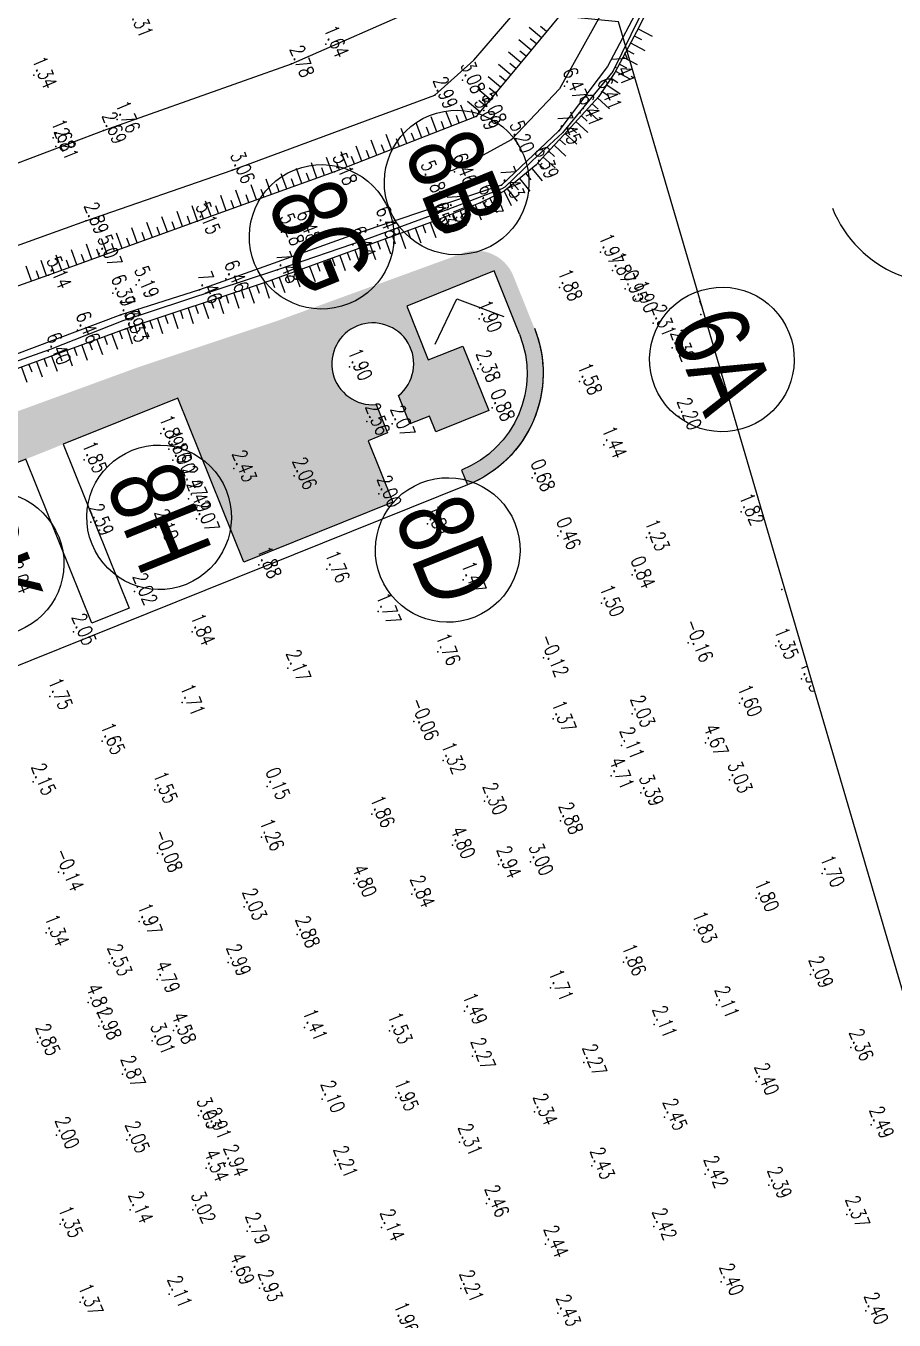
# Model space of a CAD drawing. Header units: millimetres. Extents: x 405522 to 410309, y 2303080 to 2310223.
# Drawn here: x 407373.1 to 407481.1, y 2306357.4 to 2306518.6 of the extents above; entities that cross this region are included whole.
import ezdxf
from ezdxf.enums import TextEntityAlignment as Align
from ezdxf.xclip import XClip

# ---------------------------------------------------------------- set-up
doc = ezdxf.new("R2010")
doc.units = ezdxf.units.MM
doc.header["$LTSCALE"] = 10
doc.header["$MEASUREMENT"] = 0
doc.header["$XCLIPFRAME"] = 0
doc.layers.get('0').update_dxf_attribs({"linetype": 'CONTINUOUS'})
doc.layers.get('Defpoints').update_dxf_attribs({"linetype": 'CONTINUOUS'})
for name, color, linetype in [('caodo', 7, 'CONTINUOUS'), ('co', 84, 'CONTINUOUS'), ('De', 5, 'CONTINUOUS'), ('DIM', 4, 'CONTINUOUS'), ('Hatch', 8, 'CONTINUOUS'), ('Line', 136, 'CONTINUOUS'), ('Other', 9, 'CONTINUOUS'), ('w', 8, 'CONTINUOUS')]:
    doc.layers.add(name, color=color, linetype=linetype)
doc.styles.add('1', font='VHAVAN_2.TTF')
doc.styles.add('Dien', font='simplex.shx', dxfattribs={"width": 0.75})
doc.styles.add('txt', font='romans.shx', dxfattribs={"height": 0.2})
doc.dimstyles.new('D6.7', dxfattribs={"dimscale": 6.7, "dimtxt": 1.5, "dimasz": 2, "dimexe": 1.5, "dimexo": 0.5, "dimgap": 1, "dimtad": 1, "dimdec": 0, "dimdsep": 46, "dimtxsty": 'Dien', "dimcen": 1, "dimclrd": 256, "dimclre": 256, "dimclrt": 7, "dimaunit": 1, "dimadec": 3, "dimazin": 0, "dimtfac": 1, "dimtdec": 0, "dimtmove": 1, "dimatfit": 0, "dimfxl": 1, "dimtolj": 1, "dimtzin": 0, "dimlwe": -1, "dimarcsym": 0})

# ---------------------------------------------------------------- blocks, each defined once
blk = doc.blocks.new('*D6')
at = {"layer": 'Defpoints', "color": 0, "linetype": 'Continuous'}
for p in [(408519.4833505661, 2306591.769921404), (407115.9648304658, 2305987.299088136), (407150.70168588, 2305900.970934093)]:
    blk.add_point(p, dxfattribs=at)
at = {"layer": 'DIM', "linetype": 'Continuous'}
for p, q in [((408520.7338872618, 2306588.662083253), (408571.7275641989, 2306461.932419749)), ((407117.2153671616, 2305984.191249985), (407154.4532959671, 2305891.64741964))]:
    blk.add_line(p, q, dxfattribs=at)
at = {"layer": 'DIM', "linetype": 'Continuous', "lineweight": -2}
blk.add_line((408555.5446015078, 2306466.253787419), (407163.1330384839, 2305905.973080876), dxfattribs=at)
at = {"layer": 'DIM', "linetype": 'Continuous'}
for points in [[(408554.7109103773, 2306468.32567952), (408556.3782926383, 2306464.181895318), (408567.9759541118, 2306471.255934202)], [(407162.2993473534, 2305908.044972977), (407163.9667296144, 2305903.901188775), (407150.70168588, 2305900.970934093)]]:
    blk.add_solid(points, dxfattribs=at)
at = {"layer": 'DIM', "color": 7, "linetype": 'Continuous', "insert": (407854.9619415608, 2306196.990867676), "char_height": 10.05, "attachment_point": 5, "rotation": 21.918943909939344, "style": 'Dien'}
blk.add_mtext('\\A1;1528', dxfattribs=at)
blk = doc.blocks.new('kh_truc_thep')
at = {"color": 6}
blk.add_circle((0, -3), 3.000000000001425, dxfattribs=at)
at = {"color": 7, "style": '1', "width": 0.8}
blk.add_attdef('KH_TRUC', text='', height=3.000000000001425, dxfattribs=at).set_placement((0, -3), align=Align.MIDDLE)
blk = doc.blocks.new('20')
at = {"layer": 'caodo', "color": 8, "linetype": 'Continuous'}
for p in [(-197.179999999993, -792.1599999996834, -0.6799999999999997), (-159.8499999999767, -792.5600000000559, 4.07), (-233.5, -796.0200000000186, -0.9799999999999998), (-201.4400000000023, -794.6299999998882, 0.4600000000000004), (-161.4499999999534, -795.6000000000931, 5.09), (-180.1499999999651, -796.6499999999069, 0.7600000000000002), (-167.4699999999721, -797.4199999999255, 4.15), (-183.609999999986, -798.5400000000373, 0.6700000000000004), (-163.1599999999744, -798.679999999702, 4.09), (-177.5099999999511, -800.4499999997206, 2.76), (-165.4899999999907, -800.7099999999627, 4.09), (-223.1300000000047, -801.5499999998137, -0.5599999999999998), (-178.4699999999721, -801.1999999997206, 2.77), (-231.109999999986, -803.8300000000745, -0.6999999999999997), (-224.820000000007, -802.929999999702, 0.3700000000000001), (-174.0499999999884, -804.0400000000373, 2.88), (-168.179999999993, -802.9899999997579, 5.130000000000001), (-230.789999999979, -804.9099999996834, 0.4900000000000002), (-171.0099999999511, -807.25, 4.07), (-208.820000000007, -807.8500000000931, 0.7400000000000002), (-196.0999999999767, -808.0699999998324, 2.86), (-185.1199999999953, -808.9899999997579, 2.86), (-181.1599999999744, -808.0699999998324, 4.140000000000001), (-175.289999999979, -809.7199999997392, 5.109999999999999), (-177.9400000000023, -811.929999999702, 4.050000000000001), (-184.5099999999511, -812.8300000000745, 5.130000000000001), (-181.9599999999627, -812.7700000000186, 4.870000000000001), (-227.039999999979, -814.1699999999255, 0.5700000000000003), (-213.1199999999953, -814.1999999997206, 2.830000000000001), (-200.5999999999767, -815.1699999999255, 4.16), (-190.7299999999814, -814.679999999702, 4.16), (-183.570000000007, -814.1599999996834, 4.01), (-202.6999999999534, -815.5800000000745, 2.96), (-225.3699999999953, -818.2399999997579, 2.75), (-193.8099999999977, -817.179999999702, 4.120000000000001), (-162.9699999999721, -818.0699999998324, -0.3499999999999999), (-203.1599999999744, -820.2900000000373, 5.16), (-231.679999999993, -820.9399999999441, 2.82), (-209.5999999999767, -821.3999999999069, 4.140000000000001), (-161.4599999999627, -820.3599999998696, -0.4499999999999997), (-223.679999999993, -823.1899999999441, 4.07), (-220.7699999999604, -822.1399999996647, 2.870000000000001), (-212.9099999999744, -822.7799999997951, 5.140000000000001), (-168.0599999999977, -822.4799999999814, -0.4399999999999997), (-159.9099999999744, -822.6499999999069, -1.37), (-158.6199999999953, -823.929999999702, -0.4199999999999997), (-222.6999999999534, -825.8999999999069, 5.07), (-178.0799999999581, -826.3699999996461, -0.4199999999999997), (-150.4699999999721, -825.8500000000931, -0.0299999999999998), (-228.0799999999581, -827.7900000000373, 4.140000000000001), (-222.039999999979, -827.6399999996647, 4.01), (-156.4099999999744, -826.9099999996834, -0.009999999999999787), (-154.0599999999977, -830), (-231.7199999999721, -830.4099999996834, 4.08), (-194.1999999999534, -832.3699999996461, -0.4199999999999997), (-178.2599999999511, -832.589999999851, 0.06000000000000005), (-165.5899999999674, -834.1699999999255, -0.7399999999999998), (-176.4599999999627, -837.4499999997206, -1.44), (-192.039999999979, -839.179999999702, 0.2400000000000002), (-188.9099999999744, -839.4599999999627, -0.25), (-153.2299999999814, -838.5299999997951, -0.1199999999999997), (-217.6900000000023, -840.6599999996834, -0.4299999999999997), (-216.6999999999534, -842.6099999998696, -0.4599999999999997), (-162.570000000007, -842.0600000000559, -0.8799999999999999), (-227.25, -843.929999999702, -0.4699999999999998), (-216.1900000000023, -844, -0.4199999999999997), (-208.6199999999953, -845.0400000000373, 0.1100000000000003), (-201.0999999999767, -845.929999999702, -0.2599999999999998), (-214.8099999999977, -846.9599999999627, 0.1500000000000004), (-171.4699999999721, -846.1999999997206, -1.64), (-214.2699999999604, -848.8100000000559, 0.1700000000000004), (-190.5799999999581, -848.179999999702, -0.3199999999999998), (-145.4699999999721, -850.3999999999069, -0.4999999999999998), (-226.4199999999837, -851.7099999999627, 0.27), (-218.3099999999977, -852.3599999998696, -0.2199999999999998), (-213.2599999999511, -851.2799999997951, -0.25), (-184.4899999999907, -851.9099999996834, -0.5099999999999998), (-168.2699999999604, -853.4199999999255, -1.86), (-157.2399999999907, -853.6299999998882, -1.09), (-205.5, -857.0299999997951, -0.4399999999999997), (-197.0299999999697, -857.5600000000559, -0.5599999999999998), (-180.070000000007, -858.8899999996647, -0.8499999999999999), (-159.0199999999604, -858.2799999997951, -1.48), (-220.9799999999814, -860.3300000000745, -0.2999999999999998), (-140.4099999999744, -860.089999999851, -2.47), (-162.8499999999767, -861.7799999997951, -0.8199999999999998), (-190.6599999999744, -862.8100000000559, -0.5499999999999998), (-228.570000000007, -865.3799999998882, -0.27), (-213.789999999979, -865.3799999998882, -0.4799999999999998), (-152.0499999999884, -866.7399999997579, -2.48), (-183.2299999999814, -867.8500000000931, -0.5599999999999998), (-170.0799999999581, -868.6000000000931, -2.44), (-141.1300000000047, -867.1199999996461, -0.9699999999999998), (-201.8899999999558, -869.8899999996647, -0.1499999999999999), (-137.9499999999534, -871.2099999999627, -0.3699999999999999), (-231.5199999999604, -873.3999999999069, -0.5699999999999998), (-215.0599999999977, -874.1399999996647, -0.6099999999999999), (-145.6900000000023, -874.2299999999814, -0.7199999999999998), (-186.1999999999534, -876.5099999997765, -2.38), (-168.859999999986, -876.1999999997206, -0.9499999999999997), (-159.039999999979, -875.5699999998324, -0.2899999999999996), (-224.9899999999907, -878.9699999997392, -0.6699999999999997), (-160.3699999999953, -879.5299999997951, -0.21), (-149.9099999999744, -879.1699999999255, 2.35), (-182.570000000007, -881.3799999998882, -0.9999999999999998), (-233.609999999986, -884.0299999997951, -0.1699999999999999), (-204.4499999999534, -884.6000000000931, -2.17), (-161.6499999999651, -883.2900000000373, 2.39), (-146.9199999999837, -883.7799999997951, 0.7100000000000004), (-218.4499999999534, -885.0499999998137, -0.7699999999999998), (-157.9499999999534, -885.3999999999069, 1.07), (-177.4199999999837, -886.4599999999627, -0.01999999999999957), (-191.4199999999837, -888.0499999998137, -0.4599999999999997), (-167.9699999999721, -888.8899999996647, 0.56), (-205.179999999993, -890.929999999702, -1.06), (-181.3999999999651, -891.9099999996834, 2.48), (-218.1300000000047, -892.9099999996834, -2.4), (-175.6900000000023, -894.3500000000931, 0.6200000000000001), (-171.679999999993, -894.0099999997765, 0.6800000000000002), (-230.4400000000023, -895.2900000000373, -2.46), (-135.3999999999651, -895.4699999997392, -0.6199999999999999), (-193.6599999999744, -896.6899999999441, 2.48), (-186.4599999999627, -898.0099999997765, 0.52), (-143.5799999999581, -898.5099999997765, -0.5199999999999998), (-207.3499999999767, -899.6000000000931, -0.2899999999999996), (-220.3800000000047, -901.4499999997206, -0.3499999999999999), (-151.320000000007, -902.4699999997392, -0.4899999999999998), (-231.9599999999627, -902.8500000000931, -0.9799999999999998), (-200.7299999999814, -903.0400000000373, 0.56), (-224.1399999999558, -906.5600000000559, 0.2100000000000004), (-209.3299999999581, -906.5400000000373, 0.6700000000000004), (-160.109999999986, -906.5, -0.4599999999999997), (-218.1599999999744, -908.6599999996834, 2.47), (-136.8399999999674, -908.0299999997951, -0.23), (-169.1999999999534, -909.679999999702, -0.6099999999999999), (-226.7599999999511, -911.5200000000186, 2.490000000000001), (-148.539999999979, -911.7900000000373, -0.21), (-179.9199999999837, -912.589999999851, -0.8299999999999998), (-225.4199999999837, -914.4799999999814, 0.6600000000000001), (-216.1300000000047, -915.0200000000186, 2.26), (-214.0299999999697, -914.839999999851, 0.7600000000000002), (-199.820000000007, -914.6099999998696, -0.9099999999999999), (-189.2399999999907, -915.0299999997951, -0.7899999999999998), (-156.2999999999884, -914.2399999997579, -0.21), (-233.070000000007, -916.4699999997392, 0.5300000000000002), (-218.7699999999604, -916.3100000000559, 0.6900000000000004), (-178.9199999999837, -918.2199999997392, -0.04999999999999982), (-131.8099999999977, -917.1000000000931, 0.04000000000000004), (-165.0299999999697, -919, -0.04999999999999982), (-222.4899999999907, -920.429999999702, 0.5500000000000003), (-143.5899999999674, -921.3500000000931, 0.08000000000000007), (-188.4400000000023, -923.3599999998696, -0.3699999999999999), (-197.609999999986, -923.5400000000373, -0.2199999999999998), (-213.0299999999697, -925.589999999851, 0.7100000000000004), (-171.179999999993, -925.1399999996647, 0.02000000000000002), (-155, -925.7799999997951, 0.1300000000000003), (-230.6699999999837, -928.0499999998137, -0.3199999999999998), (-211.7699999999604, -926.9099999996834, 0.5900000000000003), (-129.2999999999884, -926.7599999997765, 0.1700000000000004), (-221.9400000000023, -928.6000000000931, -0.27), (-180.5099999999511, -928.9099999996834, -0.009999999999999787), (-209.6999999999534, -931.5099999997765, 0.6200000000000001), (-212.0799999999581, -932.1399999996647, 2.22), (-196.0199999999604, -931.6699999999255, -0.1099999999999999), (-164.070000000007, -931.8699999996461, 0.1100000000000003), (-149.929999999993, -932.9099999996834, 0.1000000000000001), (-142.0099999999511, -934.2599999997765, 0.07000000000000028), (-221.5199999999604, -937.3300000000745, -0.1799999999999997), (-213.7299999999814, -937.339999999851, 0.7000000000000002), (-177.179999999993, -936.5499999998137, 0.1400000000000001), (-132.2999999999884, -937.8999999999069, 0.05000000000000027), (-230.25, -939.1399999996647, -0.9699999999999998), (-190.2199999999721, -939.5499999998137, -0.1799999999999997), (-156.3299999999581, -939.4099999996834, 0.1000000000000001), (-206.9699999999721, -939.9799999999814, 0.4700000000000002), (-169.8299999999581, -941.589999999851, 0.1200000000000001), (-208.8899999999558, -945, 2.370000000000001), (-205.4099999999744, -947.1000000000931, 0.6100000000000003), (-180.3399999999674, -947.1399999996647, -0.1099999999999999), (-147.9599999999627, -946.2999999998137, 0.08000000000000007), (-227.7599999999511, -948.8199999998324, -0.9499999999999997), (-216.6699999999837, -947.8500000000931, -0.21), (-168.289999999979, -950.1899999999441, 0.1100000000000003), (-129.9599999999627, -949.9199999999255, 0.08000000000000007)]:
    blk.add_point(p, dxfattribs=at)
at = {"layer": 'caodo', "color": 8, "linetype": 'Continuous', "style": 'txt', "width": 0.75}
for s, p in [('1.31', (-221.0299999999697, -789.679999999702, -1.01)), ('6.45', (-159.609999999986, -790.6299999998882, 4.130000000000001)), ('1.64', (-196.679999999993, -792.1599999996834, -0.6799999999999997)), ('6.39', (-159.3489999999874, -792.5600000000559, 4.07)), ('2.78', (-200.9400000000023, -794.6299999998882, 0.4600000000000004)), ('1.34', (-233, -796.0200000000186, -0.9799999999999998)), ('3.08', (-179.6499999999651, -796.6499999999069, 0.7600000000000002)), ('7.41', (-160.9499999999534, -795.6000000000931, 5.09)), ('6.47', (-166.9699999999721, -797.4199999999255, 4.15)), ('2.99', (-183.109999999986, -798.5400000000373, 0.6700000000000004)), ('6.41', (-162.6599999999744, -798.679999999702, 4.09)), ('5.09', (-177.9699999999721, -801.1999999997206, 2.77)), ('5.08', (-177.0099999999511, -800.4499999997206, 2.76)), ('6.41', (-164.9899999999907, -800.7099999999627, 4.09)), ('2.69', (-224.320000000007, -802.929999999702, 0.3700000000000001)), ('1.76', (-222.6300000000047, -801.5499999998137, -0.5599999999999998)), ('7.45', (-167.679999999993, -802.9899999997579, 5.130000000000001)), ('1.62', (-230.609999999986, -803.8300000000745, -0.6999999999999997)), ('5.20', (-173.5499999999884, -804.0400000000373, 2.88)), ('2.81', (-230.289999999979, -804.9099999996834, 0.4900000000000002)), ('3.06', (-208.3189999999595, -807.8500000000931, 0.7400000000000002)), ('5.18', (-195.5999999999767, -808.0699999998324, 2.86)), ('6.39', (-170.5089999999618, -807.25, 4.07)), ('5.18', (-184.6199999999953, -808.9899999997579, 2.86)), ('6.46', (-180.6599999999744, -808.0699999998324, 4.140000000000001)), ('7.43', (-174.789999999979, -809.7199999997392, 5.109999999999999)), ('7.45', (-184.0099999999511, -812.8300000000745, 5.130000000000001)), ('7.19', (-181.4599999999627, -812.7700000000186, 4.870000000000001)), ('6.37', (-177.4389999999548, -811.929999999702, 4.050000000000001)), ('2.89', (-226.539999999979, -814.1699999999255, 0.5700000000000003)), ('5.15', (-212.6199999999953, -814.1999999997206, 2.830000000000001)), ('6.33', (-183.070000000007, -814.1599999996834, 4.01)), ('5.28', (-202.1999999999534, -815.5800000000745, 2.96)), ('6.48', (-200.0999999999767, -815.1699999999255, 4.16)), ('6.48', (-190.2299999999814, -814.679999999702, 4.16)), ('6.44', (-193.3099999999977, -817.179999999702, 4.120000000000001)), ('5.07', (-224.8699999999953, -818.2399999997579, 2.75)), ('1.97', (-162.4699999999721, -818.0699999998324, -0.3499999999999999)), ('5.14', (-231.179999999993, -820.9399999999441, 2.82)), ('7.48', (-202.6599999999744, -820.2900000000373, 5.16)), ('1.87', (-160.9599999999627, -820.3599999998696, -0.4499999999999997)), ('5.19', (-220.2699999999604, -822.1399999996647, 2.870000000000001)), ('6.46', (-209.0999999999767, -821.3999999999069, 4.140000000000001)), ('6.39', (-223.1790000000037, -823.1899999999441, 4.07)), ('7.46', (-212.4099999999744, -822.7799999997951, 5.140000000000001)), ('1.88', (-167.5599999999977, -822.4799999999814, -0.4399999999999997)), ('0.95', (-159.4099999999744, -822.6499999999069, -1.37)), ('1.90', (-158.1199999999953, -823.929999999702, -0.4199999999999997)), ('7.39', (-222.1999999999534, -825.8999999999069, 5.07)), ('1.90', (-177.5799999999581, -826.3699999996461, -0.4199999999999997)), ('2.31', (-155.9099999999744, -826.9099999996834, -0.009999999999999787)), ('2.29', (-149.9699999999721, -825.8500000000931, -0.0299999999999998)), ('6.46', (-227.5799999999581, -827.7900000000373, 4.140000000000001)), ('6.33', (-221.539999999979, -827.6399999996647, 4.01)), ('6.40', (-231.2199999999721, -830.4099999996834, 4.08)), ('2.32', (-153.5599999999977, -830)), ('1.90', (-193.6999999999534, -832.3699999996461, -0.4199999999999997)), ('2.38', (-177.7599999999511, -832.589999999851, 0.06000000000000005)), ('1.58', (-165.0899999999674, -834.1699999999255, -0.7399999999999998)), ('0.88', (-175.9599999999627, -837.4499999997206, -1.44)), ('2.20', (-152.7299999999814, -838.5299999997951, -0.1199999999999997)), ('2.56', (-191.539999999979, -839.179999999702, 0.2400000000000002)), ('2.07', (-188.4099999999744, -839.4599999999627, -0.25)), ('1.89', (-217.1900000000023, -840.6599999996834, -0.4299999999999997)), ('1.86', (-216.1999999999534, -842.6099999998696, -0.4599999999999997)), ('1.44', (-162.070000000007, -842.0600000000559, -0.8799999999999999)), ('1.85', (-226.75, -843.929999999702, -0.4699999999999998)), ('1.90', (-215.6900000000023, -844, -0.4199999999999997)), ('2.43', (-208.1199999999953, -845.0400000000373, 0.1100000000000003)), ('2.06', (-200.5999999999767, -845.929999999702, -0.2599999999999998)), ('0.68', (-170.9699999999721, -846.1999999997206, -1.64)), ('2.47', (-214.3099999999977, -846.9599999999627, 0.1500000000000004)), ('2.00', (-190.0799999999581, -848.179999999702, -0.3199999999999998)), ('2.49', (-213.7699999999604, -848.8100000000559, 0.1700000000000004)), ('2.07', (-212.7599999999511, -851.2799999997951, -0.25)), ('1.82', (-144.9699999999721, -850.3999999999069, -0.4999999999999998)), ('2.59', (-225.9199999999837, -851.7099999999627, 0.27)), ('2.10', (-217.8099999999977, -852.3599999998696, -0.2199999999999998)), ('1.81', (-183.9899999999907, -851.9099999996834, -0.5099999999999998)), ('0.46', (-167.7699999999604, -853.4199999999255, -1.86)), ('1.23', (-156.7399999999907, -853.6299999998882, -1.09)), ('1.88', (-205, -857.0299999997951, -0.4399999999999997)), ('1.76', (-196.5299999999697, -857.5600000000559, -0.5599999999999998)), ('2.04', (-236.0099999999511, -858.8999999999069, -0.2799999999999998)), ('1.47', (-179.570000000007, -858.8899999996647, -0.8499999999999999)), ('0.84', (-158.5199999999604, -858.2799999997951, -1.48)), ('2.02', (-220.4799999999814, -860.3300000000745, -0.2999999999999998)), ('-0.15', (-139.9099999999744, -860.089999999851, -2.47)), ('1.50', (-162.3499999999767, -861.7799999997951, -0.8199999999999998)), ('1.77', (-190.1599999999744, -862.8100000000559, -0.5499999999999998)), ('2.05', (-228.070000000007, -865.3799999998882, -0.27)), ('1.84', (-213.289999999979, -865.3799999998882, -0.4799999999999998)), ('-0.16', (-151.5499999999884, -866.7399999997579, -2.48)), ('1.35', (-140.6300000000047, -867.1199999996461, -0.9699999999999998)), ('1.76', (-182.7299999999814, -867.8500000000931, -0.5599999999999998)), ('-0.12', (-169.5799999999581, -868.6000000000931, -2.44)), ('2.17', (-201.3899999999558, -869.8899999996647, -0.1499999999999999)), ('1.95', (-137.4499999999534, -871.2099999999627, -0.3699999999999999)), ('1.75', (-231.0199999999604, -873.3999999999069, -0.5699999999999998)), ('1.71', (-214.5599999999977, -874.1399999996647, -0.6099999999999999)), ('2.03', (-158.539999999979, -875.5699999998324, -0.2899999999999996)), ('1.60', (-145.1900000000023, -874.2299999999814, -0.7199999999999998)), ('-0.06', (-185.6999999999534, -876.5099999997765, -2.38)), ('1.37', (-168.359999999986, -876.1999999997206, -0.9499999999999997)), ('1.65', (-224.4899999999907, -878.9699999997392, -0.6699999999999997)), ('2.11', (-159.8699999999953, -879.5299999997951, -0.21)), ('4.67', (-149.4099999999744, -879.1699999999255, 2.35)), ('1.32', (-182.070000000007, -881.3799999998882, -0.9999999999999998)), ('4.71', (-161.1499999999651, -883.2900000000373, 2.39)), ('3.03', (-146.4199999999837, -883.7799999997951, 0.7100000000000004)), ('2.15', (-233.109999999986, -884.0299999997951, -0.1699999999999999)), ('1.55', (-217.9499999999534, -885.0499999998137, -0.7699999999999998)), ('0.15', (-203.9499999999534, -884.6000000000931, -2.17)), ('3.39', (-157.4499999999534, -885.3999999999069, 1.07)), ('2.30', (-176.9199999999837, -886.4599999999627, -0.01999999999999957)), ('1.86', (-190.9199999999837, -888.0499999998137, -0.4599999999999997)), ('2.88', (-167.4699999999721, -888.8899999996647, 0.56)), ('1.26', (-204.679999999993, -890.929999999702, -1.06)), ('-0.08', (-217.6300000000047, -892.9099999996834, -2.4)), ('4.80', (-180.8999999999651, -891.9099999996834, 2.48)), ('-0.14', (-229.9400000000023, -895.2900000000373, -2.46)), ('2.94', (-175.1900000000023, -894.3500000000931, 0.6200000000000001)), ('3.00', (-171.179999999993, -894.0099999997765, 0.6800000000000002)), ('1.70', (-134.8999999999651, -895.4699999997392, -0.6199999999999999)), ('4.80', (-193.1599999999744, -896.6899999999441, 2.48)), ('2.84', (-185.9599999999627, -898.0099999997765, 0.52)), ('2.03', (-206.8499999999767, -899.6000000000931, -0.2899999999999996)), ('1.80', (-143.0799999999581, -898.5099999997765, -0.5199999999999998)), ('1.34', (-231.4599999999627, -902.8500000000931, -0.9799999999999998)), ('1.97', (-219.8800000000047, -901.4499999997206, -0.3499999999999999)), ('2.88', (-200.2299999999814, -903.0400000000373, 0.56)), ('1.83', (-150.820000000007, -902.4699999997392, -0.4899999999999998)), ('2.53', (-223.6399999999558, -906.5600000000559, 0.2100000000000004)), ('2.99', (-208.8299999999581, -906.5400000000373, 0.6700000000000004)), ('1.86', (-159.609999999986, -906.5, -0.4599999999999997)), ('4.79', (-217.6599999999744, -908.6599999996834, 2.47)), ('2.09', (-136.3399999999674, -908.0299999997951, -0.23)), ('1.71', (-168.6999999999534, -909.679999999702, -0.6099999999999999)), ('4.81', (-226.2599999999511, -911.5200000000186, 2.490000000000001)), ('1.49', (-179.4199999999837, -912.589999999851, -0.8299999999999998)), ('2.11', (-148.039999999979, -911.7900000000373, -0.21)), ('2.11', (-155.7999999999884, -914.2399999997579, -0.21)), ('2.98', (-224.9199999999837, -914.4799999999814, 0.6600000000000001)), ('4.58', (-215.6300000000047, -915.0200000000186, 2.26)), ('1.41', (-199.320000000007, -914.6099999998696, -0.9099999999999999)), ('1.53', (-188.7399999999907, -915.0299999997951, -0.7899999999999998)), ('2.85', (-232.570000000007, -916.4699999997392, 0.5300000000000002)), ('3.01', (-218.2699999999604, -916.3100000000559, 0.6900000000000004)), ('2.36', (-131.3089999999502, -917.1000000000931, 0.04000000000000004)), ('2.27', (-178.4199999999837, -918.2199999997392, -0.04999999999999982)), ('2.27', (-164.5299999999697, -919, -0.04999999999999982)), ('2.87', (-221.9899999999907, -920.429999999702, 0.5500000000000003)), ('2.40', (-143.0899999999674, -921.3500000000931, 0.08000000000000007)), ('2.10', (-197.109999999986, -923.5400000000373, -0.2199999999999998)), ('1.95', (-187.9400000000023, -923.3599999998696, -0.3699999999999999)), ('3.03', (-212.5299999999697, -925.589999999851, 0.7100000000000004)), ('2.34', (-170.679999999993, -925.1399999996647, 0.02000000000000002)), ('2.91', (-211.2699999999604, -926.9099999996834, 0.5900000000000003)), ('2.45', (-154.5, -925.7799999997951, 0.1300000000000003)), ('2.49', (-128.7999999999884, -926.7599999997765, 0.1700000000000004)), ('2.00', (-230.1699999999837, -928.0499999998137, -0.3199999999999998)), ('2.05', (-221.4400000000023, -928.6000000000931, -0.27)), ('2.31', (-180.0099999999511, -928.9099999996834, -0.009999999999999787)), ('2.94', (-209.1999999999534, -931.5099999997765, 0.6200000000000001)), ('2.21', (-195.5199999999604, -931.6699999999255, -0.1099999999999999)), ('2.43', (-163.570000000007, -931.8699999996461, 0.1100000000000003)), ('4.54', (-211.5799999999581, -932.1399999996647, 2.22)), ('2.42', (-149.429999999993, -932.9099999996834, 0.1000000000000001)), ('2.39', (-141.5099999999511, -934.2599999997765, 0.07000000000000028)), ('2.46', (-176.679999999993, -936.5499999998137, 0.1400000000000001)), ('2.14', (-221.0199999999604, -937.3300000000745, -0.1799999999999997)), ('3.02', (-213.2299999999814, -937.339999999851, 0.7000000000000002)), ('2.37', (-131.7999999999884, -937.8999999999069, 0.05000000000000027)), ('1.35', (-229.75, -939.1399999996647, -0.9699999999999998)), ('2.79', (-206.4699999999721, -939.9799999999814, 0.4700000000000002)), ('2.14', (-189.7199999999721, -939.5499999998137, -0.1799999999999997)), ('2.42', (-155.8299999999581, -939.4099999996834, 0.1000000000000001)), ('2.44', (-169.3299999999581, -941.589999999851, 0.1200000000000001)), ('4.69', (-208.3899999999558, -945, 2.370000000000001)), ('2.40', (-147.4599999999627, -946.2999999998137, 0.08000000000000007)), ('2.11', (-216.1699999999837, -947.8500000000931, -0.21)), ('2.93', (-204.9099999999744, -947.1000000000931, 0.6100000000000003)), ('2.21', (-179.8399999999674, -947.1399999996647, -0.1099999999999999)), ('1.37', (-227.2599999999511, -948.8199999998324, -0.9499999999999997)), ('1.96', (-187.9799999999814, -951.1000000000931, -0.3599999999999999)), ('2.43', (-167.789999999979, -950.1899999999441, 0.1100000000000003)), ('2.40', (-129.4599999999627, -949.9199999999255, 0.08000000000000007))]:
    blk.add_text(s, height=1.8, rotation=292, dxfattribs=at).set_placement(p, align=Align.CENTER)

msp = doc.modelspace()

# ---------------------------------------------------------------- hatches: boundary and pattern name
at = {"layer": 'co', "linetype": 'Continuous'}
h = msp.add_hatch(dxfattribs=at)
h.set_pattern_fill('GRASS', color=86, scale=0.9999999999999998, angle=-9.154247039750842e-09, style=0)
h.set_pattern_definition([(21.91894380089891, (407717.7514152989, 2306586.61674795), (0.392032972917054, 0.9199511658877224), [0.1874999999999999, -1.226713562999999]), (336.9189438008989, (407717.7514152989, 2306586.61674795), (0.3920329730204795, 0.9199511661304223), [0.1875, -0.8124999999999999]), (66.91894380089893, (407717.7514152989, 2306586.61674795), (-0.9199511661304223, 0.3920329730204795), [0.1874999999999999, -0.8124999999999997])])
edge = h.paths.add_edge_path()
edge.add_line((407254.1170228908, 2306410.169202854), (407260.6047045343, 2306394.045993825))
edge.add_line((407260.6047045343, 2306394.045993825), (407285.4548879365, 2306404.045248837))
edge.add_line((407285.4548879365, 2306404.045248837), (407282.0616406134, 2306412.478158909))
edge.add_line((407282.0616406134, 2306412.478158909), (407277.9797039331, 2306410.835662958))
edge.add_line((407277.9797039331, 2306410.835662958), (407277.7893237203, 2306411.308796528))
edge.add_line((407277.7893237203, 2306411.308796528), (407273.8001583294, 2306409.703630031))
edge.add_line((407273.8001583294, 2306409.703630031), (407270.6200811035, 2306417.606769071))
edge.add_line((407270.6200811035, 2306417.606769071), (407284.0696774927, 2306425.47742779))
edge.add_line((407284.0696774927, 2306425.47742779), (407288.693920144, 2306427.33813765))
edge.add_line((407288.693920144, 2306427.33813765), (407292.7255011137, 2306417.318838529))
edge.add_line((407292.7255011137, 2306417.318838529), (407288.7363357256, 2306415.713672033))
edge.add_line((407288.7363357256, 2306415.713672033), (407288.9267159385, 2306415.240538464))
edge.add_line((407288.9267159385, 2306415.240538464), (407284.8447792606, 2306413.598042505))
edge.add_line((407284.8447792606, 2306413.598042505), (407287.6780847382, 2306406.556701861))
edge.add_line((407287.6780847382, 2306406.556701861), (407329.4904017044, 2306423.381206268))
edge.add_line((407329.4904017044, 2306423.381206268), (407321.277921924, 2306443.790889731))
edge.add_line((407321.277921924, 2306443.790889731), (407391.9696435035, 2306472.235933241))
edge.add_line((407391.9696435035, 2306472.235933241), (407400.1821232486, 2306451.826249867))
edge.add_line((407400.1821232486, 2306451.826249867), (407418.736380878, 2306459.292140589))
edge.add_line((407418.736380878, 2306459.292140589), (407415.6678998304, 2306466.917940378))
edge.add_line((407415.6678998304, 2306466.917940378), (407418.0892304467, 2306467.892239111))
edge.add_line((407418.0892304467, 2306467.892239111), (407416.6686293677, 2306471.42272188))
edge.add_arc((407416.2406032057, 2306476.504728728), 5.100000000270966, -50.976420963221415, 274.81430867917214, ccw=False)
edge.add_line((407419.4517680119, 2306472.542605485), (407420.8723690949, 2306469.012122715))
edge.add_line((407420.8723690949, 2306469.012122715), (407423.2936997163, 2306469.986421451))
edge.add_line((407423.2936997163, 2306469.986421451), (407424.0813511835, 2306468.028947273))
edge.add_line((407424.0813511835, 2306468.028947273), (407430.6679639445, 2306470.679278646))
edge.add_line((407430.6679639445, 2306470.679278646), (407427.4314589711, 2306478.72265207))
edge.add_line((407427.4314589711, 2306478.72265207), (407423.1548513077, 2306477.001824099))
edge.add_line((407423.1548513077, 2306477.001824099), (407420.4597060886, 2306483.699808384))
edge.add_line((407420.4597060886, 2306483.699808384), (407431.3322034824, 2306488.074700606))
edge.add_line((407431.3322034824, 2306488.074700606), (407434.505207047, 2306480.189141089))
edge.add_arc((407422.4449395959, 2306475.336312125), 12.99999999799835, -68.08105611815012, 21.91894389356969, ccw=False)
edge.add_line((407427.2977685576, 2306463.276044673), (407428.0443576286, 2306461.42061891))
edge.add_arc((407422.4449395933, 2306475.336312126), 15.00000000049874, 291.9189438879702, 381.9189438861541)
edge.add_line((407436.3606328095, 2306480.935730161), (407433.7342182117, 2306487.462904873))
edge.add_arc((407429.0956538063, 2306485.596432194), 5.000000000345068, 21.91894389110442, 111.6081401787035)
edge.add_line((407427.254370581, 2306490.245053074), (407425.7664817182, 2306489.655711661))
edge.add_line((407425.7664817182, 2306489.655711661), (407404.3746197062, 2306481.865124488))
edge.add_line((407404.3746197062, 2306481.865124488), (407387.1692075391, 2306476.129275814))
edge.add_line((407387.1692075391, 2306476.129275814), (407368.1393202968, 2306469.173936851))
edge.add_line((407368.1393202968, 2306469.173936851), (407354.3811752048, 2306464.324671585))
edge.add_line((407354.3811752048, 2306464.324671585), (407349.8883223158, 2306463.037029213))
edge.add_line((407349.8883223158, 2306463.037029213), (407338.1906022896, 2306456.846383967))
edge.add_line((407338.1906022896, 2306456.846383967), (407320.7539099596, 2306447.700914217))
edge.add_line((407320.7539099596, 2306447.700914217), (407305.9439592828, 2306440.590780963))
edge.add_line((407305.9439592828, 2306440.590780963), (407289.8833454648, 2306430.983138181))
edge.add_line((407289.8833454648, 2306430.983138181), (407259.7631739253, 2306413.513734311))
edge.add_line((407259.7631739253, 2306413.513734311), (407254.1170228908, 2306410.169202854))
h.paths.add_polyline_path([(407177.1105452421, 2306360.449485613), (407173.2358340801, 2306370.078931296), (407147.2762224373, 2306358.137330575), (407130.3317128211, 2306350.723753258), (407113.5068215086, 2306343.770464835), (407091.1422524607, 2306334.552587217), (407073.8310301324, 2306325.49473595), (407056.1712730328, 2306316.316248703), (407024.3960636385, 2306299.576530544), (407025.4169672449, 2306299.410790426)])

# ---------------------------------------------------------------- linework, layer by layer
at = {"layer": 'De', "color": 8, "linetype": 'Continuous'}
for p, q in [((407437.245179616, 2306517.11362462), (407435.7063381118, 2306518.391109189)), ((407437.8839219007, 2306517.883045372), (407437.1145011486, 2306518.521787657)), ((407449.2622257327, 2306518.237250389), (407451.0320281798, 2306517.30569293)), ((407435.9676950466, 2306515.574783116), (407434.4288535424, 2306516.852267685)), ((407436.6064373314, 2306516.344203868), (407435.8370165793, 2306516.982946153)), ((407448.3306682744, 2306516.467447942), (407450.1004707215, 2306515.535890483)), ((407448.7964470036, 2306517.352349165), (407449.6813482272, 2306516.886570436)), ((407434.6902104773, 2306514.035941612), (407433.1513689731, 2306515.313426181)), ((407435.3289527619, 2306514.805362364), (407434.5595320099, 2306515.444104649)), ((407447.3991108162, 2306514.697645494), (407449.1689132633, 2306513.766088036)), ((407447.8648895453, 2306515.582546718), (407448.7497907689, 2306515.116767989)), ((407433.4127259079, 2306512.497100108), (407431.8738844037, 2306513.774584677)), ((407434.0514681926, 2306513.26652086), (407433.2820474405, 2306513.905263145)), ((407446.4675533579, 2306512.927843047), (407448.237355805, 2306511.996285589)), ((407446.933332087, 2306513.812744271), (407447.8182333106, 2306513.346965542)), ((407432.1352413385, 2306510.958258603), (407430.5963998343, 2306512.235743172)), ((407432.7739836233, 2306511.727679356), (407432.0045628712, 2306512.36642164)), ((407445.3698187507, 2306511.257082771), (407447.0312135996, 2306510.143634453)), ((407445.9265429094, 2306512.087780196), (407446.7572403339, 2306511.531056037)), ((407430.8577567692, 2306509.419417099), (407429.318915265, 2306510.696901668)), ((407431.4964990538, 2306510.188837851), (407430.7270783018, 2306510.827580136)), ((407444.8130945919, 2306510.426385347), (407445.6437920164, 2306509.869661188)), ((407427.9416648175, 2306506.84252055), (407427.2154972487, 2306508.706033539)), ((407429.5802721998, 2306507.880575595), (407428.0414306956, 2306509.158060164)), ((407428.8734213123, 2306507.205604334), (407428.5103375278, 2306508.137360829)), ((407430.2190144845, 2306508.649996347), (407429.4495937324, 2306509.288738632)), ((407442.8765206376, 2306508.143407094), (407444.3526941433, 2306506.793995451)), ((407443.5512264589, 2306508.881493846), (407444.2893132117, 2306508.206788025)), ((407444.2259322802, 2306509.619580599), (407445.7021057858, 2306508.270168957)), ((407422.3511258491, 2306504.664017844), (407421.6249582802, 2306506.527530833)), ((407424.2146388385, 2306505.390185412), (407423.4884712697, 2306507.253698402)), ((407425.1463953333, 2306505.753269197), (407424.7833115489, 2306506.685025692)), ((407426.078151828, 2306506.116352981), (407425.3519842592, 2306507.979865971)), ((407427.0099083228, 2306506.479436766), (407426.6468245384, 2306507.41119326)), ((407441.527108995, 2306506.667233588), (407443.0032825006, 2306505.317821946)), ((407442.2018148163, 2306507.405320341), (407442.9399015691, 2306506.73061452)), ((407418.62409987, 2306503.211682706), (407417.8979323012, 2306505.075195696)), ((407420.4876128595, 2306503.937850275), (407419.7614452907, 2306505.801363265)), ((407421.4193693543, 2306504.300934059), (407421.0562855699, 2306505.232690554)), ((407423.2828823438, 2306505.027101628), (407422.9197985594, 2306505.958858123)), ((407440.1776973524, 2306505.191060083), (407441.653870858, 2306503.84164844)), ((407440.8524031736, 2306505.929146835), (407441.5904899265, 2306505.254441014)), ((407414.8970738911, 2306501.759347568), (407414.1709063223, 2306503.622860558)), ((407416.7605868806, 2306502.485515137), (407416.0344193117, 2306504.349028127)), ((407417.6923433753, 2306502.848598922), (407417.3292595909, 2306503.780355416)), ((407419.5558563648, 2306503.574766491), (407419.1927725804, 2306504.506522985)), ((407438.8217133743, 2306503.720924132), (407440.2912627879, 2306502.364301663)), ((407439.5000246083, 2306504.455698838), (407440.2347993151, 2306503.777387605)), ((407411.1672218272, 2306500.314551692), (407410.4895088549, 2306502.19622784)), ((407412.1018044068, 2306500.670096215), (407411.7387206224, 2306501.60185271)), ((407413.0335609016, 2306501.03318), (407412.3073933328, 2306502.896692989)), ((407413.9653173963, 2306501.396263784), (407413.6022336119, 2306502.328020279)), ((407415.8288303858, 2306502.122431353), (407415.4657466014, 2306503.054187847)), ((407437.4674592038, 2306502.249205124), (407438.9473393505, 2306500.903859536)), ((407438.1434021402, 2306502.986149425), (407438.8781768471, 2306502.307838191)), ((407405.5221933823, 2306498.281412775), (407404.8444804099, 2306500.163088923)), ((407407.4038695306, 2306498.959125747), (407406.7261565583, 2306500.840801896)), ((407408.3447076047, 2306499.297982234), (407408.0058511186, 2306500.238820308)), ((407409.2855456789, 2306499.63683872), (407408.6078327066, 2306501.518514868)), ((407410.2263837531, 2306499.975695206), (407409.8875272669, 2306500.91653328)), ((407435.2834814817, 2306500.204263422), (407435.916534053, 2306499.430154617)), ((407436.0575902867, 2306500.837315994), (407437.3236954293, 2306499.289098384)), ((407436.7947864097, 2306501.509265051), (407437.534726483, 2306500.836592257)), ((407401.7588410857, 2306496.925986831), (407401.0811281133, 2306498.807662979)), ((407403.640517234, 2306497.603699803), (407402.9628042617, 2306499.485375951)), ((407404.5813553081, 2306497.942556289), (407404.242498822, 2306498.883394363)), ((407406.4630314565, 2306498.620269261), (407406.1241749703, 2306499.561107336)), ((407433.7352638717, 2306498.93815828), (407434.3683164429, 2306498.164049475)), ((407434.5093726767, 2306499.571210851), (407435.7754778193, 2306498.022993241)), ((407396.1138126407, 2306494.892847914), (407395.4360996684, 2306496.774524062)), ((407397.995488789, 2306495.570560886), (407397.3177758167, 2306497.452237034)), ((407398.9363268632, 2306495.909417372), (407398.597470377, 2306496.850255447)), ((407399.8771649373, 2306496.248273858), (407399.199451965, 2306498.129950006)), ((407400.8180030115, 2306496.587130344), (407400.4791465253, 2306497.527968419)), ((407402.6996791598, 2306497.264843317), (407402.3608226737, 2306498.205681391)), ((407430.8031239436, 2306497.13577904), (407431.6783076223, 2306495.337431597)), ((407431.7022976654, 2306497.57337088), (407432.1398895048, 2306496.674197158)), ((407432.6014713873, 2306498.010962719), (407433.4766550661, 2306496.212615275)), ((407432.9611550667, 2306498.305105709), (407434.2272602092, 2306496.756888099)), ((407392.560117601, 2306493.607327189), (407391.8774447902, 2306495.487209588)), ((407394.4399999998, 2306494.29), (407393.757327189, 2306496.169882399)), ((407395.1729745665, 2306494.553991427), (407394.8341180804, 2306495.494829501)), ((407397.0546507149, 2306495.2317044), (407396.7157942287, 2306496.172542474)), ((407426.194701051, 2306495.203265248), (407426.5629576962, 2306494.273541072)), ((407427.1244252269, 2306495.571521893), (407427.8609385173, 2306493.712073541)), ((407428.0541494029, 2306495.939778538), (407428.422406048, 2306495.010054362)), ((407428.9838735788, 2306496.308035183), (407429.7203868691, 2306494.448586831)), ((407429.9039502217, 2306496.698187201), (407430.341542061, 2306495.799013479)), ((407388.8003528034, 2306492.241981568), (407388.1176799926, 2306494.121863967)), ((407390.6802352022, 2306492.924654379), (407389.9975623914, 2306494.804536778)), ((407391.6201764016, 2306493.265990784), (407391.2788399961, 2306494.205931983)), ((407393.5000588004, 2306493.948663595), (407393.158722395, 2306494.888604794)), ((407422.4596747068, 2306493.772679062), (407422.801872724, 2306492.833051201)), ((407423.3993025677, 2306494.114877079), (407424.083698602, 2306492.235621357)), ((407424.3352526992, 2306494.466751957), (407424.7035093444, 2306493.537027781)), ((407425.2649768751, 2306494.835008603), (407426.0014901654, 2306492.975560251)), ((407383.1607056069, 2306490.193963135), (407382.4780327961, 2306492.073845534)), ((407385.0405880057, 2306490.876635946), (407384.3579151949, 2306492.756518345)), ((407385.9805292051, 2306491.217972351), (407385.6391927997, 2306492.157913551)), ((407386.9204704046, 2306491.559308757), (407386.2377975938, 2306493.439191156)), ((407387.8604116039, 2306491.900645162), (407387.5190751985, 2306492.840586362)), ((407389.7402940028, 2306492.583317973), (407389.3989575973, 2306493.523259173)), ((407417.7615354021, 2306492.061688976), (407418.4459314364, 2306490.182433254)), ((407418.7011632631, 2306492.403886993), (407419.0433612802, 2306491.464259132)), ((407419.640791124, 2306492.74608501), (407420.3251871583, 2306490.866829289)), ((407420.5804189849, 2306493.088283028), (407420.9226170021, 2306492.148655166)), ((407421.5200468458, 2306493.430481045), (407422.2044428802, 2306491.551225323)), ((407379.4009408093, 2306488.828617514), (407378.7182679985, 2306490.708499913)), ((407381.2808232081, 2306489.511290324), (407380.5981503973, 2306491.391172723)), ((407382.2207644075, 2306489.85262673), (407381.8794280021, 2306490.792567929)), ((407384.1006468063, 2306490.53529954), (407383.7593104009, 2306491.47524074)), ((407413.0633960975, 2306490.35069889), (407413.4055941146, 2306489.411071029)), ((407414.0030239584, 2306490.692896907), (407414.6874199927, 2306488.813641185)), ((407414.9426518193, 2306491.035094925), (407415.2848498365, 2306490.095467064)), ((407415.8822796802, 2306491.377292942), (407416.5666757146, 2306489.49803722)), ((407416.8219075412, 2306491.719490959), (407417.1641055584, 2306490.779863098)), ((407375.6404351669, 2306487.46533978), (407374.9740395566, 2306489.351053674)), ((407376.581117211, 2306487.804608298), (407376.2397808056, 2306488.744549497)), ((407377.5210584105, 2306488.145944703), (407376.8383855997, 2306490.025827102)), ((407378.4609996098, 2306488.487281108), (407378.1196632044, 2306489.427222308)), ((407380.3408820087, 2306489.169953919), (407379.9995456032, 2306490.109895119)), ((407409.3048846537, 2306488.981906821), (407409.6470826709, 2306488.04227896)), ((407410.2445125147, 2306489.324104839), (407410.928908549, 2306487.444849117)), ((407411.1841403756, 2306489.666302856), (407411.5263383928, 2306488.726674994)), ((407412.1237682365, 2306490.008500873), (407412.8081642709, 2306488.129245151)), ((407373.7547212727, 2306486.79894417), (407373.0883256624, 2306488.684658064)), ((407374.6975782198, 2306487.132141975), (407374.3643804147, 2306488.074998922)), ((407404.6067453491, 2306487.270916736), (407405.2911413834, 2306485.391661014)), ((407405.54637321, 2306487.613114753), (407405.8885712271, 2306486.673486892)), ((407406.4860010709, 2306487.95531277), (407407.1703971053, 2306486.076057048)), ((407407.4256289318, 2306488.297510787), (407407.767826949, 2306487.357882926)), ((407408.3652567928, 2306488.639708804), (407409.0496528271, 2306486.760453083)), ((407399.881468613, 2306485.637749921), (407400.1977316759, 2306484.689078389)), ((407400.8301401447, 2306485.954012984), (407401.4626662704, 2306484.056669921)), ((407401.7788116764, 2306486.270276046), (407402.0950747393, 2306485.321604514)), ((407402.7274832081, 2306486.586539109), (407403.3600093338, 2306484.689196046)), ((407403.6671174881, 2306486.928718718), (407404.0093155053, 2306485.989090857)), ((407395.1381109545, 2306484.056434607), (407395.7706370802, 2306482.159091543)), ((407396.0867824862, 2306484.37269767), (407396.4030455491, 2306483.424026138)), ((407397.0354540179, 2306484.688960732), (407397.6679801436, 2306482.791617669)), ((407397.9841255496, 2306485.005223795), (407398.3003886125, 2306484.056552263)), ((407398.9327970813, 2306485.321486858), (407399.565323207, 2306483.424143795)), ((407390.394753296, 2306482.475119292), (407390.7110163589, 2306481.52644776)), ((407391.3434248277, 2306482.791382355), (407391.9759509534, 2306480.894039292)), ((407392.2920963594, 2306483.107645418), (407392.6083594222, 2306482.158973886)), ((407393.2407678911, 2306483.423908481), (407393.8732940168, 2306481.526565418)), ((407394.1894394228, 2306483.740171544), (407394.5057024857, 2306482.791500012)), ((407385.6513956374, 2306480.893803978), (407386.2839217631, 2306478.996460915)), ((407386.6000671692, 2306481.210067041), (407386.9163302321, 2306480.261395509)), ((407387.5487387009, 2306481.526330104), (407388.1812648266, 2306479.62898704)), ((407388.4974102326, 2306481.842593167), (407388.8136732954, 2306480.893921635)), ((407389.4460817642, 2306482.158856229), (407390.0786078899, 2306480.261513166)), ((407380.9539314497, 2306479.181122297), (407381.2972163162, 2306478.241890962)), ((407381.8931627846, 2306479.524407164), (407382.5797325176, 2306477.645944494)), ((407382.8323941195, 2306479.86769203), (407383.175678986, 2306478.928460695)), ((407383.7716254544, 2306480.210976897), (407384.4581951874, 2306478.332514227)), ((407384.7108567892, 2306480.554261763), (407385.0541416557, 2306479.615030428)), ((407376.2577747753, 2306477.464697964), (407376.9443445083, 2306475.586235295)), ((407377.1970061102, 2306477.807982831), (407377.5402909766, 2306476.868751497)), ((407378.1362374451, 2306478.151267698), (407378.8228071781, 2306476.272805028)), ((407379.0754687799, 2306478.494552564), (407379.4187536464, 2306477.555321229)), ((407380.0147001148, 2306478.837837431), (407380.7012698478, 2306476.959374761)), ((407372.5008494357, 2306476.091558498), (407373.1874191688, 2306474.213095828)), ((407373.4400807706, 2306476.434843365), (407373.7833656371, 2306475.49561203)), ((407374.3793121055, 2306476.778128231), (407375.0658818386, 2306474.899665562)), ((407375.3185434404, 2306477.121413098), (407375.6618283069, 2306476.182181763))]:
    msp.add_line(p, q, dxfattribs=at)
at = {"layer": 'De'}
for points in [[(407147.5299999999, 2306380.28), (407180.1399999998, 2306395.14), (407210.9399999998, 2306409.23), (407246.1099999999, 2306428.49), (407266.7899999999, 2306440.98), (407304.3799999998, 2306462.34), (407326.3799999998, 2306473.27), (407356.5499999999, 2306485.69), (407380.5199999998, 2306494.32), (407398.7399999998, 2306500.64), (407423.9499999998, 2306509.95), (407428.8389908206, 2306514.330458058), (407436.5299999999, 2306523.32), (407441.1599999999, 2306538.72), (407439.8899999998, 2306558.92), (407438.8799999998, 2306581.8), (407436.2999999999, 2306593.46), (407438.1199999998, 2306611.22), (407439.2999999999, 2306630.09), (407439.0899999999, 2306646.23)], [(407443.6099999999, 2306643.61), (407443.7899999999, 2306630.02), (407444.3099999998, 2306616.91), (407441.3799999998, 2306603.32), (407441.3499999999, 2306592.3), (407444.9999999998, 2306582.06), (407445.6399999998, 2306569.85), (407446.0399999999, 2306553.12), (407445.6799999998, 2306536.2), (407443.3776033608, 2306529.251475621), (407439.9899999998, 2306520.42), (407429.0899999999, 2306507.29), (407411.4599999998, 2306500.42), (407394.4399999998, 2306494.29), (407375.8799999998, 2306487.55), (407357.5999999999, 2306481.09), (407341.3999999998, 2306475.07), (407325.0999999999, 2306467.82), (407308.5999999999, 2306459.47), (407285.7099999998, 2306447.01), (407250.1799999998, 2306425.44), (407222.0399999999, 2306409.04), (407175.6599999999, 2306388.14)], [(407449.971145067, 2306530.273989572), (407447.9599999998, 2306525.99), (407439.4999999998, 2306510.76)], [(407422.4399999998, 2306499.5), (407426.2954797604, 2306500.647100059), (407430.007878124, 2306502.542634183), (407433.51, 2306504.45), (407439.4999999998, 2306510.76)]]:
    msp.add_lwpolyline(points, dxfattribs=at)
at = {"layer": 'De', "linetype": 'Continuous', "flags": 128}
for points in [[(407370.9150039962, 2306501.0583854), (407382.74, 2306505.56), (407406.12, 2306513.86), (407422.76, 2306521.15), (407430.24, 2306532.1), (407432.06, 2306550.78), (407430.8957736362, 2306575.160840435)], [(407453.09, 2306526.12), (407449.39, 2306518.48), (407446.3870752947, 2306512.774948267), (407444.4, 2306509.81), (407440.0582123073, 2306505.060350778), (407437.75, 2306502.56), (407436.55, 2306501.24), (407432.6014713873, 2306498.010962719), (407429.62, 2306496.56), (407423.99, 2306494.33), (407402.7281565596, 2306486.586763588), (407385.52, 2306480.85), (407366.45, 2306473.88)], [(407450.6199999998, 2306522.07), (407446.11, 2306512.89), (407439.85, 2306505.28), (407436.1, 2306501.79), (407432.6654620247, 2306498.490496059), (407432.3232866606, 2306498.305882464), (407425.6, 2306495.72), (407425.6, 2306495.72), (407415.29, 2306491.96), (407404.4, 2306488.2), (407385.14, 2306481.84), (407376.0899999999, 2306478.3), (407352.52, 2306469.96)], [(407449.97, 2306522.11), (407445.4630174621, 2306513.509727347), (407439.38, 2306505.5), (407432.27, 2306498.77), (407432.27, 2306498.77), (407423.0499999999, 2306495.66), (407414.0421114458, 2306492.669495577), (407394.6499999998, 2306485.71), (407384.86, 2306482.59), (407374.0862439345, 2306478.551644758), (407366.44, 2306475.68)]]:
    msp.add_lwpolyline(points, dxfattribs=at)
at = {"layer": 'Hatch'}
for p, q in [((407423.9864788252, 2306478.953335224, -1.231740765317709e-06), (407426.6878248799, 2306484.589008839, -1.231751647279707e-06)), ((407426.6878248799, 2306484.589008839, -1.231751647279707e-06), (407432.5396941575, 2306482.394991168, -1.231767268561753e-06))]:
    msp.add_line(p, q, dxfattribs=at)
at = {"layer": 'Line', "linetype": 'Continuous'}
msp.add_line((407427.2977685576, 2306463.276044673), (407428.0443576287, 2306461.42061891), dxfattribs=at)
at = {"layer": 'Line', "linetype": 'Continuous', "flags": 128}
for points in [[(407434.5052070474, 2306480.189141089), (407431.3322034796, 2306488.074700612), (407420.4597060886, 2306483.699808384), (407423.1548513082, 2306477.001824099), (407427.4314589744, 2306478.722652071), (407430.6679639445, 2306470.679278646), (407424.0813511835, 2306468.028947273), (407423.2936997168, 2306469.98642145), (407420.8723690949, 2306469.012122715), (407419.4517680128, 2306472.542605483, 6.649615361721733), (407416.6686293675, 2306471.42272188), (407418.0892304467, 2306467.892239111), (407415.6678998304, 2306466.917940378), (407418.7363808911, 2306459.292140556), (407400.1821232486, 2306451.826249867), (407391.9696435035, 2306472.235933241), (407377.682865128, 2306466.487197415), (407385.8953448731, 2306446.077514041), (407381.2567804652, 2306444.211041369), (407373.0443007197, 2306464.620724743), (407321.2779219236, 2306443.790889731), (407329.4904017044, 2306423.381206268)], [(407434.5052070474, 2306480.189141089, -0.4142135623592224), (407427.2977685576, 2306463.276044672)]]:
    msp.add_lwpolyline(points, format="xyb", dxfattribs=at)
at = {"layer": 'Line', "color": 152, "linetype": 'Continuous'}
msp.add_arc((407487.3848413433, 2306501.466929741), 14.99999999911039, 201.9189439099393, 291.9189438981675, dxfattribs=at)
at = {"layer": 'Other', "color": 152, "linetype": 'Continuous', "flags": 128}
for points in [[(407436.3606328902, 2306480.935730272, -0.4142135623753972), (407428.0443577127, 2306461.42061902), (407025.4169673542, 2306299.410790471, -0.4142135623704892), (407024.1159599375, 2306299.965208816), (407022.4178909258, 2306304.18525584)], [(407436.3606328095, 2306480.935730161, -0.4142135623753972), (407428.0443576291, 2306461.42061891), (407025.4169672449, 2306299.410790426, -0.4142135623704892), (407024.1159598279, 2306299.965208771), (407022.417890817, 2306304.185255795)]]:
    msp.add_lwpolyline(points, format="xyb", dxfattribs=at)
at = {"layer": 'w', "linetype": 'Continuous', "flags": 128}
msp.add_lwpolyline([(407533.9142718813, 2306221.912622465), (407446.8367395523, 2306519.086400952), (407431.693682216, 2306520.593110837), (406364.944930848, 2306576.988135257), (406558.9154982228, 2306033.171299948), (407026.2588231838, 2305414.826644379)], dxfattribs=at)

# ---------------------------------------------------------------- block references
at = {"layer": 'caodo', "linetype": 'Continuous'}
ref = msp.add_blockref('20', (407607.5599999998, 2307308.49, 2.32), dxfattribs=at)
XClip(ref).set_block_clipping_path([(-1349.6056714252336, -661.9058657553978), (-160.24326352693606, -789.0626177703962), (-158.36999999999534, -682.7400000002235), (-152.55370127764763, -565.1435954412445), (-154.45678520214278, -515.7710593813099), (-164.5656294519431, -479.7079773764126), (-169.84830490715103, -457.46881066821516), (-166.82796598720597, -442.01621566619724), (-126.78273369179806, -389.4443280850537), (-106.05188721581362, -361.8542004311457), (-63.77944376063533, -462.4105278351344), (-33.466447652434, -538.7088304474019), (-26.830958046135493, -536.6440252331086), (-14.194728780596051, -530.2900720490143), (2.873561021173373, -522.7809317391366), (21.779086004185956, -516.4300709003583), (33.49636997265043, -516.3916891841218), (41.83233972010203, -526.5245847343467), (49.38700186560163, -538.8965703272261), (57.58147363178432, -547.8425059784204), (240.7905528639676, -478.5933098080568), (312.71683337684954, -453.523366919253), (469.9752955258009, -835.1642690971494), (381.01757410995197, -875.9365015272051), (340.05356005806243, -891.0018749474548), (281.9833174137748, -920.0360526661389), (270.2997928529512, -925.8934261840768), (259.64971878379583, -926.485182072036), (238.13632499426603, -935.887616972439), (231.39031789585715, -941.3565830942243), (234.28019038640196, -952.6351198460907), (233.34951378498226, -963.7375780143775), (228.57153214595746, -974.9643217222765), (217.37020478205523, -983.9257580563426), (203.91382668475853, -988.0474594873376), (188.67127670557238, -983.9718116582371), (177.38840578240342, -980.8930276110768), (171.5204358987976, -984.3872820092365), (-73.64572811854305, -1086.5773775354028), (-160.72326044749934, -789.4035990480334), (-175.86631778383162, -787.8968891631812), (-1242.6150691517978, -731.501864743419), (-1048.6445017770166, -1275.3187000523321), (-581.3011768160504, -1893.6633556210436), (45.25815080979373, -1711.1176481554285), (672.5305126870517, -1468.653420693241), (1174.462400796474, -665.2848953921348), (720.1397881704615, 463.7992460099049), (-44.86505850660615, 588.3045099438168), (-757.8349164568353, 52.953614375554025)])
at = {"layer": 'Line', "color": 1, "extrusion": (0.01828819611342886, 0.007358832454981592, 0.9998056758529711)}
ref = msp.add_blockref('kh_truc_thep', (1987669.753673635, -1238737.717129341, 24424.23931749619), dxfattribs=dict(at, xscale=2.999999999939281, yscale=2.999999999202921, rotation=90.00000001206222))
ref.add_attrib('KH_TRUC', '8B', dxfattribs={"layer": '0', "color": 7, "extrusion": (0.006097118530146557, 0.002453367923603044, 0.9999784028325117), "height": 9.373380652800739, "rotation": 291.9610149949045, "style": '1', "oblique": 359.9999853142, "width": 0.800138208027694}).set_placement((407419.1073718865, 2306486.043432225, 8142.81962050434), align=Align.MIDDLE)
ref = msp.add_blockref('kh_truc_thep', (1987669.753673645, -1238719.608431251, 24423.88226759792), dxfattribs=dict(at, xscale=2.999999999939281, yscale=2.999999999202921, rotation=90.00000001206222))
ref.add_attrib('KH_TRUC', '8G', dxfattribs={"layer": '0', "color": 7, "extrusion": (0.006097118530146557, 0.002453367923603044, 0.9999784028325117), "height": 9.373380652800739, "rotation": 291.9610149949045, "style": '1', "oblique": 359.9999853142, "width": 0.800138208027694}).set_placement((407402.3047465106, 2306479.282512039, 8142.700583310217), align=Align.MIDDLE)
ref = msp.add_blockref('kh_truc_thep', (1987636.987961482, -1238760.123390891, 24424.68110260135), dxfattribs=dict(at, xscale=2.999999999939281, yscale=2.999999999202921, rotation=90.00000001206222))
ref.add_attrib('KH_TRUC', '6A', dxfattribs={"layer": '0', "color": 7, "extrusion": (0.006097118530146555, 0.002453367923603044, 0.9999784028325117), "height": 9.373380652800739, "rotation": 291.9610149949045, "style": '1', "oblique": 359.9999853142, "width": 0.800138208027694}).set_placement((407452.1286369447, 2306464.011591984, 8142.966907635358), align=Align.MIDDLE)
ref = msp.add_blockref('kh_truc_thep', (1987644.908046965, -1238687.804612695, 24423.25519048153), dxfattribs=dict(at, xscale=2.999999999939281, yscale=2.999999999202921, rotation=90.00000001206222))
ref.add_attrib('KH_TRUC', '8H', dxfattribs={"layer": '0', "color": 7, "extrusion": (0.006097118530146557, 0.002453367923603044, 0.9999784028325117), "height": 9.373380652800739, "rotation": 291.9610149949045, "style": '1', "oblique": 359.9999853142, "width": 0.800138208027694}).set_placement((407382.0693125375, 2306444.358812764, 8142.491521493333), align=Align.MIDDLE)
ref = msp.add_blockref('kh_truc_thep', (1987627.720690141, -1238719.608431228, 24423.88226759746), dxfattribs=dict(at, xscale=2.999999999939281, yscale=2.999999999202921, rotation=90.00000001206222))
ref.add_attrib('KH_TRUC', '8D', dxfattribs={"layer": '0', "color": 7, "extrusion": (0.006097118530146557, 0.002453367923603044, 0.9999784028325117), "height": 9.373380652800739, "rotation": 291.9610149949045, "style": '1', "oblique": 359.9999853142, "width": 0.800138208027694}).set_placement((407417.9951378569, 2306440.287854435, 8142.700583310049), align=Align.MIDDLE)
ref = msp.add_blockref('kh_truc_thep', (1987647.328046836, -1238666.308790668, 24422.83135653002), dxfattribs=dict(at, xscale=2.999999999939281, yscale=2.999999999202921, rotation=90.00000001206222))
ref.add_attrib('KH_TRUC', '8K', dxfattribs={"layer": '0', "color": 7, "extrusion": (0.006097118530146557, 0.002453367923603044, 0.9999784028325117), "height": 9.373380652800739, "rotation": 291.9610149949045, "style": '1', "oblique": 359.9999853142, "width": 0.800138208027694}).set_placement((407361.2205004042, 2306438.578374596, 8142.350219102284), align=Align.MIDDLE)

# ---------------------------------------------------------------- dimensions: what is measured, and where the dimension line sits
at = {"layer": 'DIM', "linetype": 'Continuous'}
dim = msp.add_linear_dim(base=(407150.70168588, 2305900.970934093), p1=(408519.4833505659, 2306591.769921404), p2=(407115.9648304658, 2305987.299088136), angle=21.91894390993935, dimstyle='D6.7', dxfattribs=at)
dim.commit()
dim.dimension.update_dxf_attribs({"geometry": '*D6', "text_midpoint": (407854.9619415608, 2306196.990867676)})

doc.saveas('drawing.dxf')
